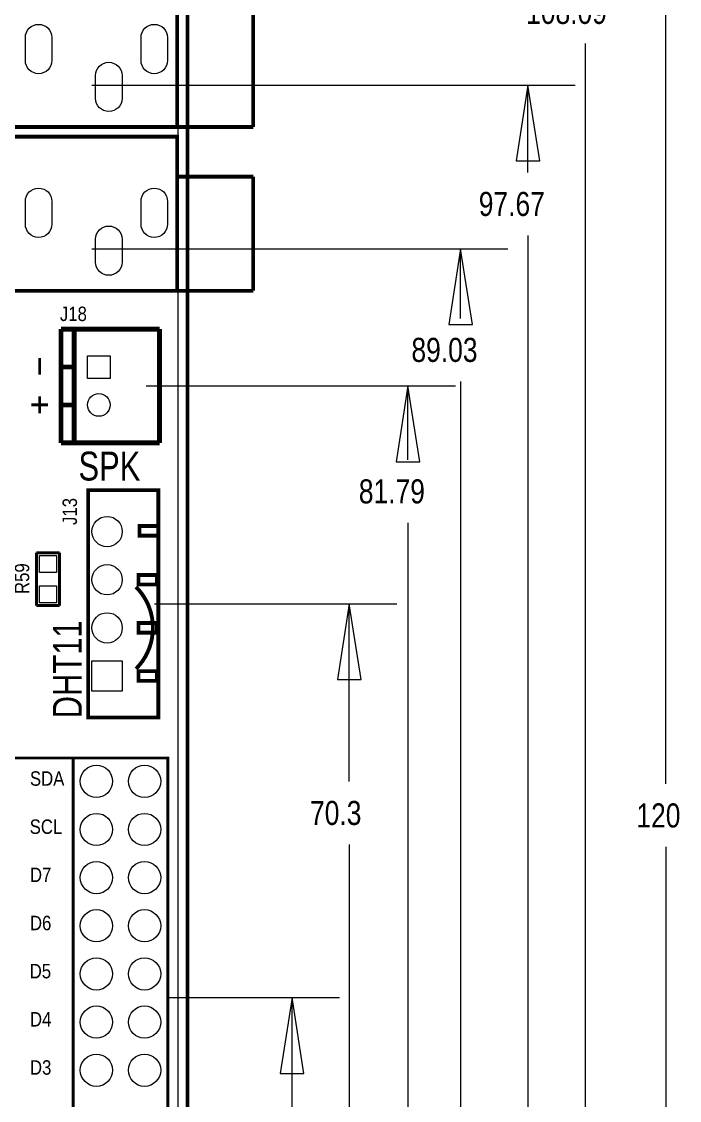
# Model space of a CAD drawing. Extents: x -25 to 204, y -24 to 158.
# Drawn here: x 167.3 to 201.9, y 44.1 to 101 of the extents above; entities that cross this region are included whole.
import ezdxf
from ezdxf.enums import TextEntityAlignment as Align

# ---------------------------------------------------------------- set-up
doc = ezdxf.new("R2010")
doc.units = 0
for name, color, linetype in [('BG_DESIGN_OUTLINE', 85, 'CONTINUOUS'), ('BG_DIMENSION', 2, 'CONTINUOUS'), ('BG_OUTLINE', 3, 'CONTINUOUS'), ('BG_SILKSCREEN_TOP', 7, 'CONTINUOUS'), ('PG_SILKSCREEN_TOP', 254, 'CONTINUOUS'), ('PIN_SOLDERMASK_TOP', 92, 'CONTINUOUS'), ('RD_SILKSCREEN_TOP', 7, 'CONTINUOUS'), ('RKI_ALL', 43, 'CONTINUOUS')]:
    doc.layers.add(name, color=color, linetype=linetype)

msp = doc.modelspace()

# ---------------------------------------------------------------- linework, layer by layer
at = {"layer": 'BG_DESIGN_OUTLINE'}
msp.add_lwpolyline([(0.007595, 117.940607), (0.007595, 2.004593, 0.414214), (2.039595, -0.027407), (173.975497, -0.027407, 0.414218), (176.007497, 2.004593), (176.007497, 117.940607, 0.414214), (173.975497, 119.972607), (2.039595, 119.972607, 0.414209)], format="xyb", close=True, dxfattribs=at)
at = {"layer": 'BG_DIMENSION'}
for points in [[(201.230205, 60.777399), (201.230205, 119.972607)], [(196.978194, 99.837088), (196.978194, -0.027381)], [(170.9579, 97.640496), (196.459297, 97.640496)], [(194.584142, 93.640504), (193.959201, 97.640496), (193.334259, 93.640504), (194.584142, 93.640504)], [(193.959201, 93.033901), (193.959201, 97.640496)], [(193.959201, 89.706501), (193.959201, -0.027381)], [(170.9579, 89.004496), (192.908885, 89.004496)], [(191.03373, 85.004504), (190.408789, 89.004496), (189.783847, 85.004504), (191.03373, 85.004504)], [(190.408789, 85.335161), (190.408789, 89.004496)], [(190.408789, 82.007761), (190.408789, -0.027381)], [(173.832012, 81.765902), (190.134011, 81.765902)], [(188.258704, 77.76591), (187.633889, 81.765902), (187.008999, 77.76591), (188.258704, 77.76591)], [(187.633889, 77.87259), (187.633889, 81.765902)], [(187.633889, 74.54519), (187.633889, -0.027407)], [(174.269095, 70.276212), (187.040012, 70.276212)], [(185.164705, 66.276195), (184.53989, 70.276212), (183.914999, 66.276195), (185.164705, 66.276195)], [(184.53989, 60.907701), (184.53989, 70.276212)], [(184.53989, 57.580301), (184.53989, -0.027407)], [(201.230205, 57.449999), (201.230205, -0.025705)], [(174.973691, 49.502593), (184.020689, 49.502593)], [(182.145407, 45.502601), (181.520592, 49.502593), (180.895803, 45.502601), (182.145407, 45.502601)], [(181.520592, 29.672305), (181.520592, 49.502593)]]:
    msp.add_lwpolyline(points, dxfattribs=at)
at = {"layer": 'BG_OUTLINE', "const_width": 0.2032}
msp.add_lwpolyline([(0.007595, 117.940607), (0.007595, 2.004593, 0.414214), (2.039595, -0.027407), (173.975497, -0.027407, 0.414218), (176.007497, 2.004593), (176.007497, 117.940607, 0.414214), (173.975497, 119.972607), (2.039595, 119.972607, 0.414209), (0.007595, 117.940607)], format="xyb", dxfattribs=at)
at = {"layer": 'BG_SILKSCREEN_TOP', "const_width": 0.1524}
for points in [[(168.2115, 82.3595), (168.2115, 83.2485)], [(167.767, 80.772), (168.656, 80.772)], [(168.2115, 80.3275), (168.2115, 81.2165)]]:
    msp.add_lwpolyline(points, dxfattribs=at)
msp.add_lwpolyline([(169.9736, 36.82271), (164.149608, 36.82271, -0.414204), (163.641608, 37.33071), (163.641608, 59.853093), (163.649812, 59.853093), (163.649812, 61.6347, -0.414194), (164.157812, 62.1427), (169.9736, 62.1427)], format="xyb", dxfattribs=at)
at = {"layer": 'PG_SILKSCREEN_TOP'}
for points, const_width in [([(175.457714, 95.426505), (175.457714, 103.554505), (161.157691, 103.554505), (161.157691, 95.426505), (175.533914, 95.426505), (179.470914, 95.426505)], 0.2), ([(179.470914, 95.426505), (179.470914, 101.446305)], 0.2), ([(175.457714, 86.790505), (175.457714, 94.918505), (161.157691, 94.918505), (161.157691, 86.790505), (175.533914, 86.790505), (179.470914, 86.790505)], 0.2), ([(179.470914, 92.810305), (175.533914, 92.810305)], 0.2), ([(179.470914, 86.790505), (179.470914, 92.810305)], 0.2), ([(174.531782, 84.765896), (169.331894, 84.765896)], 0.254), ([(169.331894, 84.765896), (169.331894, 78.765908)], 0.254), ([(170.031893, 84.765896), (170.031893, 78.765908)], 0.254), ([(174.531782, 78.765908), (174.531782, 84.765896)], 0.254), ([(170.031893, 82.7659), (169.331894, 82.7659)], 0.254), ([(170.031893, 80.765904), (169.331894, 80.765904)], 0.254), ([(169.331894, 78.765908), (174.531782, 78.765908)], 0.254), ([(170.769001, 70.276212), (170.769001, 64.276224), (174.468993, 64.276224), (174.468993, 76.2762), (170.769001, 76.2762), (170.769001, 70.276212)], 0.2), ([(173.474101, 73.873614), (173.474101, 74.381614), (174.458097, 74.381614), (174.458097, 73.873614), (173.474101, 73.873614)], 0.2032), ([(168.039009, 70.185788), (168.039009, 72.967088)], 0.1524), ([(168.039009, 72.967088), (169.258209, 72.967088)], 0.1524), ([(169.258209, 72.967088), (169.258209, 70.185788)], 0.1524), ([(173.419999, 71.292212), (173.419999, 71.800212), (174.403995, 71.800212), (174.403995, 71.292212), (173.419999, 71.292212)], 0.2032), ([(169.258209, 70.185788), (168.039009, 70.185788)], 0.1524), ([(173.419999, 68.752212), (173.419999, 69.260212), (174.403995, 69.260212), (174.403995, 68.752212), (173.419999, 68.752212)], 0.2032), ([(173.419999, 66.212212), (173.419999, 66.720212), (174.403995, 66.720212), (174.403995, 66.212212), (173.419999, 66.212212)], 0.2032), ([(169.9736, 36.82271), (169.9736, 62.1427), (174.97359, 62.1427), (174.97359, 36.82271), (169.9736, 36.82271)], 0.150012)]:
    msp.add_lwpolyline(points, dxfattribs=dict(at, const_width=const_width))
at = {"layer": 'PG_SILKSCREEN_TOP', "const_width": 0.2032}
for points in [[(173.292999, 71.165212, -0.2), (174.181999, 69.006212)], [(173.292999, 66.847212, 0.2), (174.181999, 69.006212)]]:
    msp.add_lwpolyline(points, format="xyb", dxfattribs=at)
at = {"layer": 'PIN_SOLDERMASK_TOP'}
for points in [[(167.457603, 98.940493), (167.457603, 100.140491, -1), (168.8576, 100.140491), (168.8576, 98.940493, -1)], [(173.557692, 98.940493), (173.557692, 100.140491, -1), (174.957689, 100.140491), (174.957689, 98.940493, -1)], [(171.157595, 96.940497), (171.157595, 98.140495, -1), (172.557592, 98.140495), (172.557592, 96.940497, -1)], [(167.457603, 90.304493), (167.457603, 91.504491, -1), (168.8576, 91.504491), (168.8576, 90.304493, -1)], [(173.557692, 90.304493), (173.557692, 91.504491, -1), (174.957689, 91.504491), (174.957689, 90.304493, -1)], [(171.157595, 88.304497), (171.157595, 89.504495, -1), (172.557592, 89.504495), (172.557592, 88.304497, -1)]]:
    msp.add_lwpolyline(points, format="xyb", close=True, dxfattribs=at)
for points in [[(170.731891, 83.365899), (171.931889, 83.365899), (171.931889, 82.165901), (170.731891, 82.165901)], [(168.19866, 72.832836), (169.098557, 72.832836), (169.098557, 71.93294), (168.19866, 71.93294)], [(168.19866, 71.232636), (169.098557, 71.232636), (169.098557, 70.33274), (168.19866, 70.33274)], [(172.568997, 65.666214), (170.969, 65.666214), (170.969, 67.26621), (172.568997, 67.26621)]]:
    msp.add_lwpolyline(points, close=True, dxfattribs=at)
for centre, radius in [((171.33189, 80.765904), 0.599999), ((171.768999, 74.086212), 0.799998), ((171.768999, 71.546212), 0.799998), ((171.768999, 69.006212), 0.799998), ((171.203595, 60.912705), 0.849998), ((173.743595, 60.912705), 0.849998), ((171.203595, 58.372705), 0.849998), ((173.743595, 58.372705), 0.849998), ((171.203595, 55.832705), 0.849998), ((173.743595, 55.832705), 0.849998), ((171.203595, 53.292705), 0.849998), ((173.743595, 53.292705), 0.849998), ((171.203595, 50.752705), 0.849998), ((173.743595, 50.752705), 0.849998), ((171.203595, 48.212705), 0.849998), ((173.743595, 48.212705), 0.849998), ((171.203595, 45.672705), 0.849998), ((173.743595, 45.672705), 0.849998)]:
    msp.add_circle(centre, radius, dxfattribs=at)
at = {"layer": 'RKI_ALL'}
msp.add_lwpolyline([(0.515595, 2.004593), (0.515595, 117.940607, -0.414207), (2.039595, 119.464607), (173.975497, 119.464607, -0.414214), (175.499497, 117.940607), (175.499497, 2.004593, -0.41422), (173.975497, 0.480593), (2.039595, 0.480593, -0.414214)], format="xyb", close=True, dxfattribs=at)

# ---------------------------------------------------------------- texts
at = {"layer": 'BG_DIMENSION', "width": 0.82}
for s, p in [('108.09', (193.866694, 100.865788)), ('97.67', (191.368401, 90.735201)), ('89.03', (187.817989, 83.036461)), ('81.79', (185.043089, 75.57389)), ('70.3', (182.46979, 58.609001)), ('120', (199.680805, 58.478699))]:
    msp.add_text(s, height=1.27, dxfattribs=at).set_placement(p)
at = {"layer": 'BG_SILKSCREEN_TOP'}
for s, height, width, p in [('SPK', 1.524, 0.8, (170.258207, 76.780111)), ('SDA', 0.762, 0.866667, (167.698395, 60.678593)), ('SCL', 0.762, 0.866667, (167.685695, 58.138593)), ('D7', 0.762, 0.866667, (167.698395, 55.598593)), ('D6', 0.762, 0.866667, (167.698395, 53.058593)), ('D5', 0.762, 0.866667, (167.685695, 50.518593)), ('D4', 0.762, 0.866667, (167.698395, 47.978593)), ('D3', 0.762, 0.866667, (167.698395, 45.438593))]:
    msp.add_text(s, height=height, dxfattribs=dict(at, width=width)).set_placement(p)
at = {"layer": 'BG_SILKSCREEN_TOP', "width": 0.8}
msp.add_text('DHT11', height=1.524, rotation=90, dxfattribs=at).set_placement((170.434, 64.2366))
at = {"layer": 'RD_SILKSCREEN_TOP', "width": 0.866667}
msp.add_text('J18', height=0.762, dxfattribs=at).set_placement((169.2783, 85.1916))
msp.add_text('J13', height=0.762, rotation=90, dxfattribs=at).set_placement((170.18, 74.4347))
msp.add_text('R59', height=0.762, rotation=90, dxfattribs=at).set_placement((167.661311, 71.603895), align=Align.CENTER)

doc.saveas('drawing.dxf')
